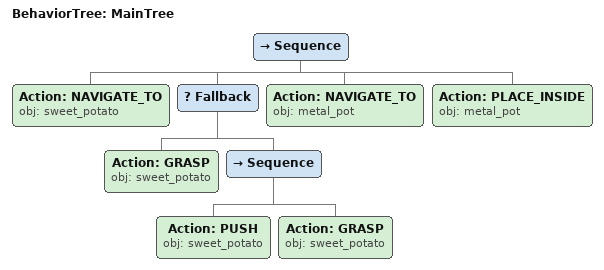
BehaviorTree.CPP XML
<root main_tree_to_execute="MainTree">
  <BehaviorTree ID="MainTree">
    <Sequence>
      <!-- Navigate to sweet_potato -->
      <Action ID="NAVIGATE_TO" obj="sweet_potato" />
      <!-- Fallback: if GRASP sweet_potato fails, try PUSH, FLIP to reposition -->
      <Fallback>
        <!-- Grasp sweet_potato -->
        <Action ID="GRASP" obj="sweet_potato" />
        <Sequence>
          <!-- Push sweet_potato forward toward front edge of table -->
          <Action ID="PUSH" obj="sweet_potato" />
          <!-- Grasp sweet_potato -->
          <Action ID="GRASP" obj="sweet_potato" />
        </Sequence>
      </Fallback>
      <!-- Navigate to metal_pot -->
      <Action ID="NAVIGATE_TO" obj="metal_pot" />
      <!-- Place inside metal_pot -->
      <Action ID="PLACE_INSIDE" obj="metal_pot" />
    </Sequence>
  </BehaviorTree>
</root>
